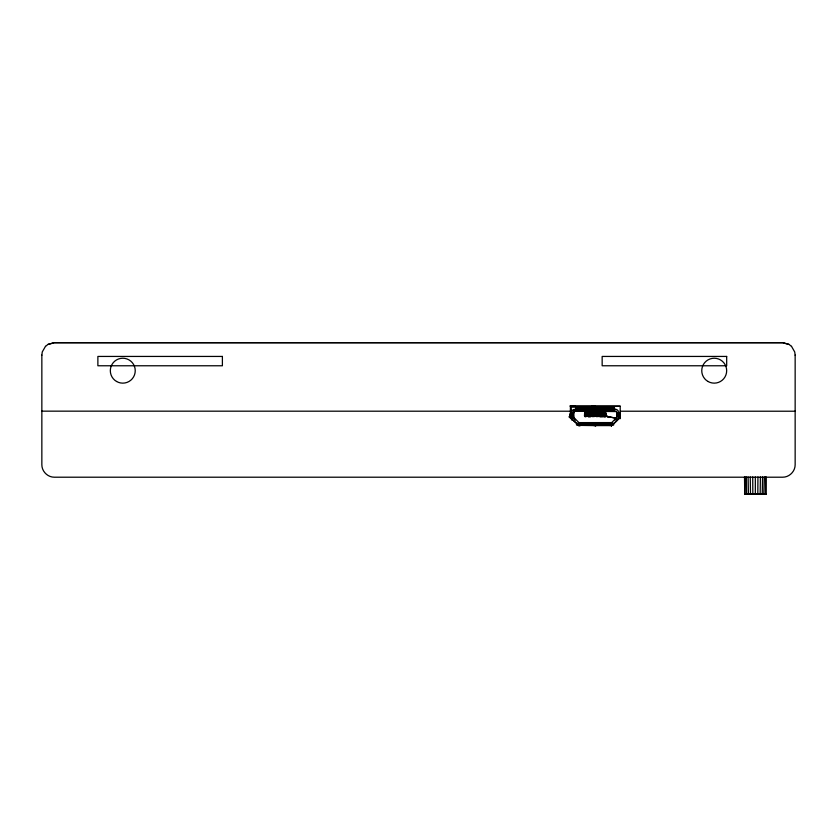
<?xml version="1.0" encoding="UTF-8"?>
<svg xmlns="http://www.w3.org/2000/svg" width="837" height="837" viewBox="0 0 837 837"><rect width="100%" height="100%" fill="white"/><g stroke="black" fill="none" stroke-linecap="round" stroke-linejoin="round"><path stroke-width="1.26" d="M618.574 419.379L618.261 410.988L616.806 409.534L614.525 409.22L614.253 407.514L576.191 407.514L575.929 409.188L573.638 409.534L571.953 411.647L571.88 420.237M595.044 425.981L595.159 424.516L596.467 425.594L610.163 425.594L611.408 424.16L577.007 424.16L579.497 424.296M611.292 425.981L611.303 424.955L611.376 425.751C612.286 422.988 618.323 421.597 618.574 417.422M579.068 425.751C578.158 422.999 572.131 421.586 571.88 417.422M614.4 407.713L614.525 408.602M613.28 407.514L614.023 408.32L577.174 408.1L576.034 408.738L576.044 407.713L575.929 408.602L578.503 408.602M605.904 416.219L605.339 412.829L584.969 412.85L584.969 416.554L585.89 416.564L585.89 414.702L588.38 414.702L588.38 416.564L589.928 416.564L589.928 414.702L592.418 414.702L592.418 416.564L593.977 416.564L593.977 414.702L596.467 414.702L596.467 416.564L598.026 416.564L598.026 414.702L600.516 414.702L600.516 416.564L602.075 416.564L602.075 414.702L604.565 414.702L604.565 416.564L605.967 415.947L605.339 412.829L585.105 412.903C583.619 414.325 585.314 420.362 585.105 412.903L605.339 413.007C606.867 413.059 606.522 417.328 604.565 416.564L605.726 415.947L605.873 413.196L584.529 413.321L605.611 412.892L605.611 416.512M585.105 416.564L584.529 413.321M579.078 424.777L579.037 425.51M595.369 425.018L595.348 425.981L595.138 424.736L596.467 425.594L595.525 425.217M575.929 409.188L575.961 407.943L576.034 408.738M595.128 425.751L595.159 424.516M611.376 425.751L611.408 424.516M614.484 408.916L614.494 407.943M605.622 416.083L605.842 413.457M573.743 418.165L573.774 412.055L574.716 411.124L616.43 411.563M614.253 407.514L614.525 411.093L575.929 411.019L575.961 407.943M41.85 355.191L42.279 351.896L45.501 346.319M764.296 476.944L763.783 494.332L762.235 494.311L762.549 476.944M765.51 476.944L765.457 493.976L766.148 493.704L766.148 476.944M573.743 412.338L573.868 411.794M605.339 416.564C607.149 415.539 603.247 417.234 602.075 416.083L604.565 415.947L602.075 415.947M744.511 476.944L744.742 494.196L764.934 494.332L765.51 493.704M575.929 408.184L576.191 407.514M571.137 413.415L571.012 415.79L570.164 414.985M578.608 408.058L582.165 407.818M578.576 408.31L578.869 407.609M608.143 408.31L608.447 407.609L611.742 407.818M573.774 412.055L574.716 411.124L574.015 411.563M605.611 412.892L584.718 412.965L584.833 416.083L585.89 416.564M605.946 413.321L605.946 416.083L605.339 416.324M757.82 494.311L757.935 476.944M618.606 416.23L619.694 414.985L619.432 413.551L620.28 414.357M615.111 420.226L616.702 417.422L611.763 422.58L578.932 422.612L573.743 417.422M766.085 493.976L744.742 494.196L745.139 476.944M579.037 424.16L580.282 425.594L579.539 425.384L593.914 425.594L595.159 424.16M760.163 494.311L760.394 476.944M585.011 413.018L584.55 415.947M612.736 424.914L620.207 417.443M584.728 415.947L585.042 416.251M45.501 346.382L48.075 344.342L54.3 342.668L782.7 342.668L788.925 344.342L791.499 346.382M620.28 415.958L616.702 416.23M765.384 494.092L766.148 493.704L744.511 493.704M593.914 425.594L594.919 425.165M610.163 425.594L611.167 425.165M48.075 344.405L54.3 342.731L782.7 342.731L788.925 344.405M585.89 416.261L584.917 416.345M746.761 494.311L744.574 493.976L764.296 493.704M571.838 413.112C569.537 412.024 569.15 416.889 571.399 416.115L570.761 414.985L572.194 416.23L572.194 413.112L570.164 414.357M573.743 416.23L570.164 415.958L571.399 416.115M611.523 424.474L612.129 424.411M611.763 422.58L611.408 425.949M762.392 494.196L765.907 494.196L745.202 493.976M612.83 424.474L610.612 424.558L613.584 424.474M605.946 416.083L616.335 418.301L605.475 416.23L602.075 416.303M596.467 416.01L593.977 416.303M600.516 416.01L598.026 416.303M604.565 416.01L602.075 416.083L604.565 416.156M577.624 424.369L580.114 424.338L576.39 424.317M598.34 415.843L600.202 415.822M577.446 424.16L579.936 424.15M579.936 424.401L577.446 424.558M569.976 405.924L574.956 405.924M591.769 405.924L594.877 405.924L594.877 408.414M570.405 418.688L570.405 406.175L620.207 406.175L620.207 418.688M570.405 406.238L620.207 406.238M588.652 407.169L571.221 407.169L571.221 417.517M575.929 408.812L578.503 408.812M575.929 410.057L614.525 410.057M571.221 410.287L573.711 410.287M575.929 410.496L614.525 410.496M575.929 410.821L614.525 410.821M41.85 411.155L570.405 411.218M620.207 411.218L795.15 411.218M573.743 413.112C568.041 413.269 572.749 412.16 571.462 416.23M616.702 413.112L620.28 413.384L619.61 413.112M593.977 414.744L596.467 414.89M598.026 414.744L600.516 414.89M602.075 414.89L604.565 414.744M585.89 415.016L588.38 415.016M589.928 415.016L592.418 415.016M593.977 415.016L596.467 415.016M598.026 415.016L600.516 415.016M602.075 415.016L604.565 415.016M620.28 414.985L618.261 416.23L618.261 413.112L619.694 414.357L619.254 413.363M593.977 415.11L596.467 415.11M598.026 415.11L600.516 415.11M602.075 415.11L604.565 415.11M593.977 415.403L596.467 415.403M598.026 415.403L600.516 415.403M602.075 415.403L604.565 415.403M586.193 415.508L588.066 415.508M590.242 415.508L592.115 415.508M594.291 415.508L596.164 415.508M598.34 415.487L600.202 415.508M602.389 415.508L604.251 415.508M593.977 415.759L596.467 415.759M598.026 415.759L600.516 415.759M602.075 415.759L604.565 415.759M585.89 415.947L588.38 415.947M589.928 415.947L592.418 415.947M593.977 415.947L596.467 416.156M598.026 415.947L600.516 416.156M586.193 416.062L588.066 415.958M590.242 415.958L592.115 416.062M594.291 416.062L596.164 415.958M598.34 415.958L600.202 416.062M602.389 416.062L604.251 415.958M586.193 416.198L588.066 416.198M590.242 416.198L592.115 416.198M588.38 416.69L590.87 416.69M599.585 416.69L605.81 416.69M579.037 422.873L611.408 422.873M579.037 423.198L611.408 423.198M579.037 423.637L611.408 423.637M576.578 423.982L580.146 423.982M576.578 424.6L579.936 424.6M576.473 424.914L613.709 424.914M569.265 417.067L571.545 417.067M620.081 413.237L618.606 413.112L620.28 413.384M570.604 416.198L571.838 416.23L570.844 416.23M618.867 416.188L619.851 416.198M577.446 424.213L579.936 424.244M619.108 416.083L620.081 416.104M578.691 422.58L579.037 425.949M762.507 493.976L764.181 494.092M585.89 416.449L584.624 416.334M578.325 424.411L578.932 424.474M744.742 494.196L745.589 494.311M614.222 408.487L613.28 408.1L614.525 409.534L575.929 409.534L577.174 407.514M615.739 411.124L616.67 412.055L616.702 419.504M584.76 416.376L584.488 415.947M579.183 425.018L580.282 425.594M577.98 423.658L577.174 423.124M748.424 494.311L748.1 476.944M606.741 415.863L608.321 417.443M570.405 417.443L577.875 424.914M750.486 494.311L750.266 476.944M605.653 413.457L605.339 412.829M791.499 346.319L794.721 351.969L795.15 355.191M746.552 494.196L746.363 476.944M575.333 420.226L573.837 417.904M616.231 411.365L616.67 412.055M611.847 408.058L611.575 407.609L611.878 408.31M752.84 494.311L752.725 476.944M582.008 407.609L582.311 408.31M595.138 424.736L595.159 425.51L595.159 422.612M795.15 355.118L795.15 464.755C795.192 471.419 789.364 477.247 782.7 477.205L54.3 477.205C47.636 477.247 41.808 471.419 41.85 464.755L41.85 355.118M755.33 476.944L755.33 494.311M619.192 413.112L619.192 416.23M618.982 413.112L618.982 416.23M618.805 413.112L618.805 416.23M618.679 413.112L618.679 416.23M617.737 413.112L617.737 416.23M617.298 413.112L617.298 416.23M616.974 413.112L616.974 416.23M611.878 411.093L608.143 411.093M610.633 407.609L610.633 408.163M609.388 407.609L609.388 408.163M604.251 414.828L604.251 416.564M602.389 414.828L602.389 416.564M600.202 414.828L600.202 416.564M598.34 414.828L598.34 416.564M596.164 414.828L596.164 416.564M594.291 414.828L594.291 416.564M592.115 416.564L592.115 414.828L590.242 414.828L590.242 416.564M588.066 416.564L588.066 414.828L586.193 414.828L586.193 416.564M582.311 411.093L578.576 411.093M581.066 407.609L581.066 408.163M579.821 407.609L579.821 408.163M573.481 413.112L573.481 416.23M573.157 413.112L573.157 416.23M572.717 413.112L572.717 416.23M571.64 413.112L571.64 416.23M570.855 413.844L570.855 413.844M619.694 414.985L619.474 415.727L619.694 414.985M576.588 408.226L577.174 408.1L576.588 408.226M570.604 413.143L571.577 413.154L570.604 413.143M222.391 356.436L97.877 356.436L97.877 365.769L222.391 365.769L222.391 356.436M726.673 356.436L602.159 356.436L602.159 365.769L726.673 365.769L726.673 356.436M572.665 416.816L569.024 416.816L572.686 416.826M707.987 381.473A12.45 12.45 0 0 0 726.673 370.686A12.45 12.45 0 0 0 707.987 359.9A12.45 12.45 0 0 0 707.987 381.473M116.552 381.473A12.45 12.45 0 0 0 135.238 370.686A12.45 12.45 0 0 0 116.552 359.9A12.45 12.45 0 0 0 116.552 381.473"/></g></svg>
